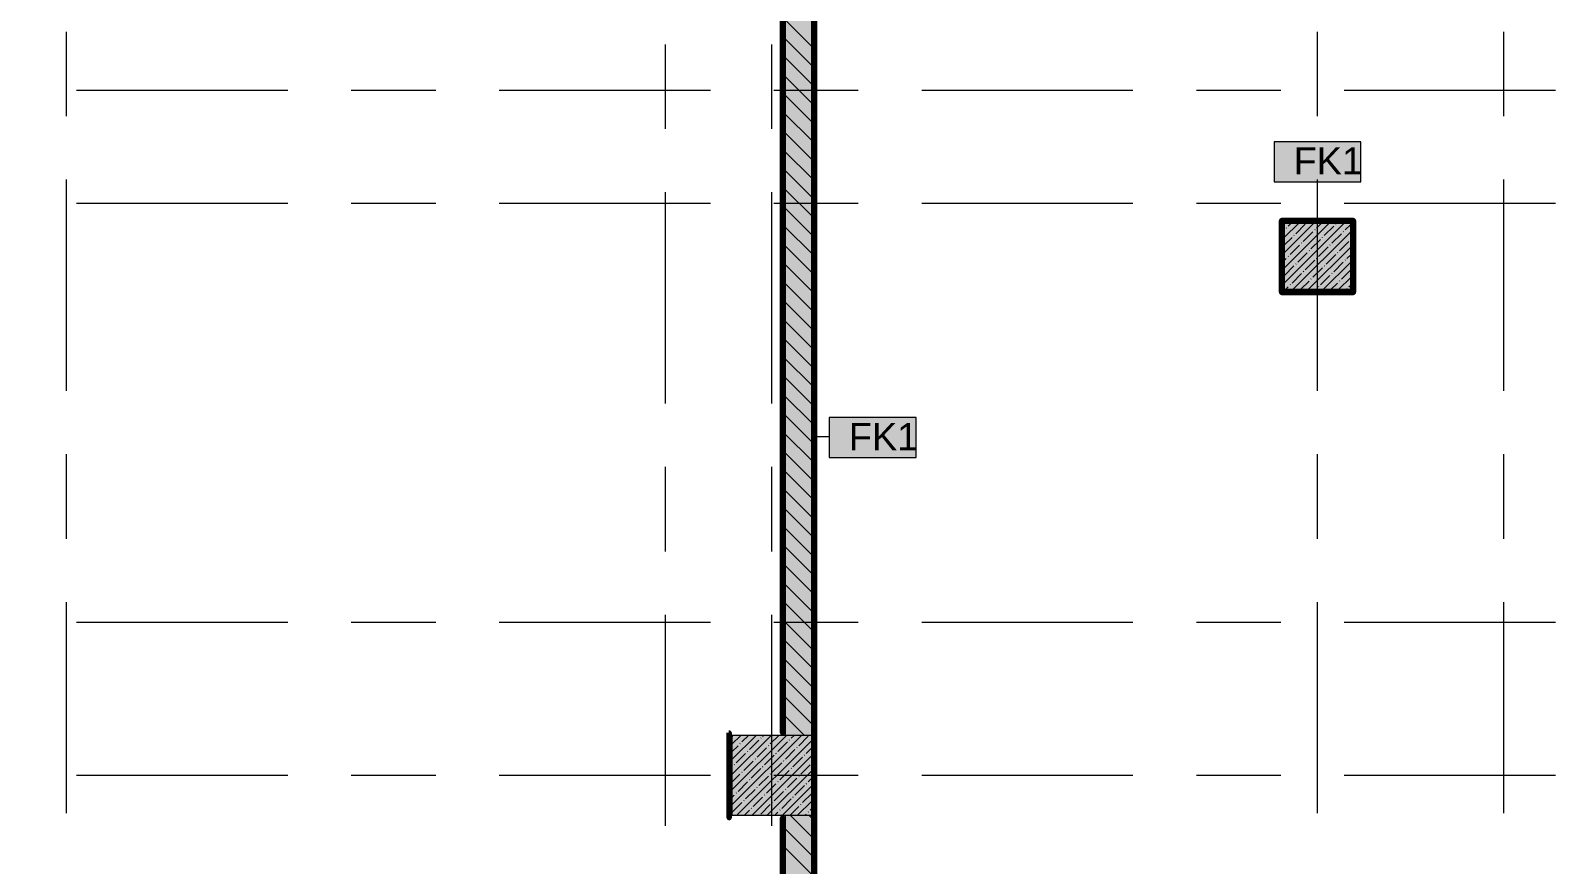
# Model space of a CAD drawing. Header units: millimetres. Extents: x -3817 to 677485, y -22715 to 103890.
# Drawn here: x 613074 to 624534, y 18206 to 24475 of the extents above; entities that cross this region are included whole.
import ezdxf

# ---------------------------------------------------------------- set-up
doc = ezdxf.new("R2010")
doc.units = ezdxf.units.MM
doc.layers.add('PDF _Геометрия', color=7, linetype='Continuous', true_color=0x1d1d1d)
doc.layers.add('PDF _Сплошная заливка', color=7, linetype='Continuous', true_color=0xffffff)
doc.layers.add('PDF _Текст', color=7, linetype='Continuous')
doc.styles.add('PDF GOST-Common', font='arial.ttf')

msp = doc.modelspace()

# ---------------------------------------------------------------- hatches: boundary and pattern name
at = {"layer": 'PDF _Сплошная заливка', "transparency": 33554559}
h = msp.add_hatch(color=256, dxfattribs=at)
h.paths.add_polyline_path([(618945, 14197), (618945, 18577), (618745, 18577), (618745, 14197)], flags=0)
h.paths.add_polyline_path([(618888, 19177), (618945, 19177), (618945, 28377), (618745, 28377), (618745, 19177)], flags=0)
for points in [[(622995, 23027), (623015, 23027), (623015, 23047), (622475, 23047), (622475, 23027), (622495, 23027)], [(622995, 22507), (623015, 22507), (623015, 22527), (622495, 22527), (622495, 22507)]]:
    msp.add_hatch(color=256, dxfattribs=at).paths.add_polyline_path(points)

# ---------------------------------------------------------------- linework, layer by layer
at = {"layer": 'PDF _Геометрия', "color": 9, "lineweight": 9, "true_color": 0xc0c0c0}
for points in [[(618965, 15498), (618965, 28757), (619295, 28757), (619295, 28777), (619295, 28977), (618945, 28977), (618945, 28777), (618945, 15497), (618945, 28377), (618745, 28377), (618745, 19177)], [(618745, 18577), (618745, 14197), (618945, 14197), (618945, 15477), (620835, 15477), (620635, 15477), (618945, 15477), (618945, 15277), (620635, 15277), (620635, 13777), (618945, 13777)]]:
    msp.add_lwpolyline(points, dxfattribs=at)
at = {"layer": 'PDF _Геометрия', "color": 231, "lineweight": 70, "true_color": 0xff80c0}
for points in [[(618965, 28777), (618965, 15498)], [(620856, 13777), (620856, 15498), (620855, 15498), (618966, 15498), (618966, 28756), (619295, 28756), (619295, 28757), (618966, 28757), (618966, 28777)], [(618325, 13797), (618325, 14197), (618725, 14197), (618725, 14198), (618725, 18556), (618724, 18556), (618724, 14198), (618324, 14198), (618324, 14197), (618324, 13798), (612965, 13798), (612965, 13797), (618312, 13797)]]:
    msp.add_lwpolyline(points, dxfattribs=at)
for points in [[(618724, 24556), (618724, 19197), (618725, 19197), (618725, 24556)], [(623016, 23047), (623016, 23048), (622474, 23048), (622474, 23047), (622474, 22506), (622475, 22506), (623016, 22506), (623016, 22507)], [(623015, 22507), (622475, 22507), (622475, 23047), (623015, 23047)], [(618324, 19197), (618324, 18556), (618325, 18556), (618325, 19197)]]:
    msp.add_lwpolyline(points, close=True, dxfattribs=at)
at = {"layer": 'PDF _Геометрия', "lineweight": 9}
for points in [[(618945, 24354), (618745, 24554)], [(618945, 24212), (618745, 24412)], [(618945, 24071), (618745, 24271)], [(618945, 23929), (618745, 24129)], [(618945, 23788), (618745, 23988)], [(618945, 23647), (618745, 23847)], [(618945, 23505), (618745, 23705)], [(618945, 23364), (618745, 23564)], [(618945, 23222), (618745, 23422)], [(618945, 23081), (618745, 23281)], [(618945, 22940), (618745, 23140)], [(618945, 22798), (618745, 22998)], [(622495, 22918), (622605, 23027)], [(622495, 22804), (622719, 23027)], [(622495, 22689), (622833, 23027)], [(622495, 22575), (622947, 23027)], [(622495, 22975), (622497, 22976)], [(622511, 22990), (622513, 22993)], [(622525, 23004), (622548, 23027)], [(622561, 22527), (622995, 22961)], [(622568, 22933), (622570, 22936)], [(622582, 22947), (622654, 23019)], [(622639, 22890), (622711, 22962)], [(622725, 22976), (622727, 22978)], [(622739, 22990), (622776, 23027)], [(622782, 22919), (622784, 22921)], [(622796, 22933), (622867, 23004)], [(622853, 22876), (622925, 22947)], [(622882, 23019), (622884, 23021)], [(622939, 22962), (622941, 22964)], [(622953, 22976), (622995, 23018)], [(618945, 22657), (618745, 22857)], [(622495, 22861), (622554, 22919)], [(622540, 22791), (622611, 22862)], [(622597, 22734), (622668, 22805)], [(622625, 22876), (622628, 22879)], [(622675, 22527), (622995, 22847)], [(622682, 22819), (622685, 22822)], [(622696, 22833), (622768, 22905)], [(622753, 22776), (622825, 22848)], [(622839, 22862), (622841, 22864)], [(622896, 22805), (622898, 22807)], [(622910, 22819), (622982, 22890)], [(618945, 22515), (618745, 22715)], [(622495, 22747), (622511, 22762)], [(622497, 22634), (622568, 22705)], [(622525, 22776), (622528, 22779)], [(622582, 22719), (622585, 22722)], [(622654, 22677), (622725, 22748)], [(622711, 22620), (622782, 22691)], [(622739, 22762), (622742, 22764)], [(622789, 22527), (622995, 22733)], [(622796, 22705), (622799, 22707)], [(622810, 22719), (622882, 22791)], [(622867, 22662), (622939, 22734)], [(622953, 22748), (622955, 22750)], [(622967, 22762), (622995, 22790)], [(622554, 22577), (622625, 22648)], [(622618, 22527), (622682, 22591)], [(622639, 22662), (622642, 22665)], [(622696, 22605), (622699, 22608)], [(622768, 22563), (622839, 22634)], [(622846, 22527), (622896, 22577)], [(622853, 22648), (622856, 22650)], [(622903, 22527), (622995, 22619)], [(622910, 22591), (622913, 22593)], [(622925, 22605), (622995, 22676)], [(618945, 22374), (618745, 22574)], [(622504, 22527), (622525, 22548)], [(622540, 22563), (622542, 22565)], [(622732, 22527), (622739, 22534)], [(622753, 22548), (622756, 22551)], [(622967, 22534), (622970, 22536)], [(622982, 22548), (622995, 22562)], [(618945, 22232), (618745, 22432)], [(618945, 22091), (618745, 22291)], [(618945, 21950), (618745, 22150)], [(618945, 21808), (618745, 22008)], [(618945, 21667), (618745, 21867)], [(618945, 21525), (618745, 21725)], [(618945, 21384), (618745, 21584)], [(618945, 21242), (618745, 21442)], [(618945, 21101), (618745, 21301)], [(618945, 20960), (618745, 21160)], [(618945, 20818), (618745, 21018)], [(618945, 20677), (618745, 20877)], [(618945, 20535), (618745, 20735)], [(618945, 20394), (618745, 20594)], [(618945, 20253), (618745, 20453)], [(618945, 20111), (618745, 20311)], [(618945, 19970), (618745, 20170)], [(618945, 19828), (618745, 20028)], [(618945, 19687), (618745, 19887)], [(618945, 19545), (618745, 19745)], [(618945, 19404), (618745, 19604)], [(618945, 19263), (618745, 19463)], [(618890, 19177), (618745, 19321)], [(618345, 19110), (618413, 19177)], [(618345, 18996), (618527, 19177)], [(618345, 18882), (618641, 19177)], [(618345, 18768), (618755, 19177)], [(618345, 18654), (618869, 19177)], [(618348, 19170), (618351, 19172)], [(618383, 18577), (618945, 19139)], [(618420, 19127), (618470, 19177)], [(618477, 19070), (618548, 19141)], [(618562, 19155), (618564, 19158)], [(618576, 19170), (618584, 19177)], [(618633, 19113), (618698, 19177)], [(618748, 19177), (618745, 19180)], [(618776, 19141), (618778, 19143)], [(618790, 19155), (618812, 19177)], [(618847, 19098), (618919, 19170)], [(618345, 19053), (618391, 19098)], [(618377, 18970), (618448, 19041)], [(618405, 19113), (618408, 19115)], [(618462, 19056), (618465, 19058)], [(618497, 18577), (618945, 19025)], [(618534, 19013), (618605, 19084)], [(618591, 18956), (618662, 19027)], [(618619, 19098), (618622, 19101)], [(618676, 19041), (618679, 19044)], [(618690, 19056), (618762, 19127)], [(618747, 18999), (618819, 19070)], [(618833, 19084), (618835, 19086)], [(618890, 19027), (618892, 19029)], [(618904, 19041), (618945, 19082)], [(618345, 18939), (618348, 18941)], [(618363, 18956), (618365, 18958)], [(618434, 18913), (618505, 18984)], [(618491, 18856), (618562, 18927)], [(618519, 18999), (618522, 19001)], [(618576, 18941), (618579, 18944)], [(618611, 18577), (618945, 18911)], [(618648, 18899), (618719, 18970)], [(618705, 18842), (618776, 18913)], [(618733, 18984), (618736, 18987)], [(618790, 18927), (618793, 18930)], [(618804, 18941), (618876, 19013)], [(618862, 18884), (618933, 18956)], [(618345, 18825), (618405, 18884)], [(618391, 18756), (618462, 18827)], [(618420, 18899), (618422, 18901)], [(618477, 18842), (618479, 18844)], [(618548, 18799), (618619, 18870)], [(618605, 18742), (618676, 18813)], [(618633, 18884), (618636, 18887)], [(618690, 18827), (618693, 18830)], [(618725, 18577), (618945, 18797)], [(618762, 18785), (618833, 18856)], [(618819, 18728), (618890, 18799)], [(618847, 18870), (618850, 18873)], [(618904, 18813), (618907, 18816)], [(618919, 18827), (618945, 18854)], [(618345, 18711), (618363, 18728)], [(618377, 18742), (618379, 18744)], [(618434, 18685), (618436, 18687)], [(618448, 18699), (618519, 18770)], [(618505, 18642), (618576, 18713)], [(618534, 18785), (618536, 18787)], [(618591, 18728), (618593, 18730)], [(618662, 18685), (618733, 18756)], [(618719, 18628), (618790, 18699)], [(618747, 18770), (618750, 18773)], [(618804, 18713), (618807, 18716)], [(618839, 18577), (618945, 18683)], [(618876, 18671), (618945, 18740)], [(618348, 18599), (618420, 18671)], [(618440, 18577), (618477, 18614)], [(618491, 18628), (618493, 18630)], [(618562, 18585), (618633, 18656)], [(618648, 18671), (618650, 18673)], [(618668, 18577), (618690, 18599)], [(618705, 18614), (618707, 18616)], [(618782, 18577), (618847, 18642)], [(618945, 18414), (618783, 18577)], [(618862, 18656), (618864, 18659)], [(618896, 18577), (618904, 18585)], [(618919, 18599), (618921, 18602)], [(618945, 18555), (618924, 18577)], [(618933, 18614), (618945, 18626)], [(618945, 18273), (618745, 18473)], [(618945, 18131), (618745, 18331)]]:
    msp.add_lwpolyline(points, dxfattribs=at)
at = {"layer": 'PDF _Геометрия', "color": 253, "lineweight": 9, "true_color": 0xaaaaaa}
for points in [[(613345, 23830), (613345, 24465)], [(622745, 23830), (622745, 24465)], [(624145, 23830), (624145, 24465)], [(617845, 23735), (617845, 24370)], [(618645, 23735), (618645, 24370)], [(613421, 24027), (615009, 24027)], [(615485, 24027), (616120, 24027)], [(616596, 24027), (618184, 24027)], [(618660, 24027), (619295, 24027)], [(619771, 24027), (621359, 24027)], [(621835, 24027), (622470, 24027)], [(622946, 24027), (624534, 24027)], [(613345, 21767), (613345, 23354)], [(622745, 21767), (622745, 23354)], [(624145, 21767), (624145, 23354)], [(613421, 23177), (615009, 23177)], [(615485, 23177), (616120, 23177)], [(616596, 23177), (618184, 23177)], [(617845, 21671), (617845, 23259)], [(618645, 21671), (618645, 23259)], [(618660, 23177), (619295, 23177)], [(619771, 23177), (621359, 23177)], [(621835, 23177), (622470, 23177)], [(622946, 23177), (624534, 23177)], [(613345, 20655), (613345, 21290)], [(622745, 20655), (622745, 21290)], [(624145, 20655), (624145, 21290)], [(617845, 20560), (617845, 21195)], [(618645, 20560), (618645, 21195)], [(613345, 18592), (613345, 20179)], [(622745, 18592), (622745, 20179)], [(624145, 18592), (624145, 20179)], [(617845, 18496), (617845, 20084)], [(618645, 18496), (618645, 20084)], [(613421, 20027), (615009, 20027)], [(615485, 20027), (616120, 20027)], [(616596, 20027), (618184, 20027)], [(618660, 20027), (619295, 20027)], [(619771, 20027), (621359, 20027)], [(621835, 20027), (622470, 20027)], [(622946, 20027), (624534, 20027)], [(613421, 18877), (615009, 18877)], [(615485, 18877), (616120, 18877)], [(616596, 18877), (618184, 18877)], [(618660, 18877), (619295, 18877)], [(619771, 18877), (621359, 18877)], [(621835, 18877), (622470, 18877)], [(622946, 18877), (624534, 18877)]]:
    msp.add_lwpolyline(points, dxfattribs=at)
at = {"layer": 'PDF _Геометрия', "color": 253, "lineweight": 9, "true_color": 0x9b9b9b}
for points in [[(618945, 24432), (618947, 24432)], [(618945, 24341), (618947, 24341)], [(618953, 24400), (618948, 24409)], [(618945, 24219), (618947, 24219)], [(618965, 24245), (618963, 24240)], [(618945, 24097), (618947, 24097)], [(618945, 24005), (618947, 24005)], [(618955, 24045), (618950, 24036)], [(618963, 24019), (618958, 24027)], [(618965, 23953), (618962, 23959)], [(618945, 23883), (618947, 23883)], [(618958, 23867), (618953, 23858)], [(618960, 23841), (618955, 23850)], [(618963, 23935), (618958, 23926)], [(618948, 23799), (618945, 23804)], [(618945, 23761), (618947, 23761)], [(618953, 23731), (618948, 23740)], [(618965, 23818), (618965, 23817)], [(618945, 23670), (618947, 23670)], [(618945, 23621), (618945, 23621)], [(618957, 23663), (618952, 23672)], [(618957, 23621), (618952, 23613)], [(618945, 23548), (618947, 23548)], [(618965, 23574), (618963, 23571)], [(618945, 23426), (618947, 23426)], [(618945, 23335), (618947, 23335)], [(618952, 23308), (618947, 23299)], [(618962, 23349), (618957, 23358)], [(618948, 23240), (618945, 23235)], [(618945, 23213), (618947, 23213)], [(618959, 23198), (618954, 23189)], [(618965, 23221), (618965, 23222)], [(618948, 23130), (618945, 23134)], [(618945, 23091), (618947, 23091)], [(622595, 23034), (622591, 23027)], [(622627, 23037), (622622, 23045)], [(622637, 23045), (622632, 23037)], [(622668, 23027), (622663, 23034)], [(622705, 23041), (622700, 23033)], [(622736, 23030), (622731, 23038)], [(622914, 23027), (622909, 23035)], [(622951, 23040), (622946, 23032)], [(623008, 23046), (623008, 23047)], [(618945, 22999), (618947, 22999)], [(618947, 22994), (618945, 22991)], [(618956, 22994), (618951, 23003)], [(618958, 22952), (618953, 22944)], [(622479, 22987), (622475, 22994)], [(622475, 22969), (622482, 22969)], [(622495, 22983), (622492, 22977)], [(622503, 23030), (622513, 23030)], [(622564, 23030), (622574, 23030)], [(622716, 23030), (622726, 23030)], [(622773, 23027), (622773, 23027)], [(622808, 23030), (622818, 23030)], [(622899, 23030), (622909, 23030)], [(622995, 22969), (623001, 22969)], [(623001, 22936), (622996, 22945)], [(623013, 22978), (623007, 22987)], [(623015, 23030), (623014, 23028)], [(618945, 22878), (618947, 22878)], [(618965, 22904), (618964, 22902)], [(622475, 22878), (622482, 22878)], [(622488, 22851), (622483, 22860)], [(622995, 22908), (623001, 22908)], [(622996, 22874), (622995, 22874)], [(622995, 22817), (623001, 22817)], [(623007, 22832), (623002, 22823)], [(618945, 22756), (618947, 22756)], [(622475, 22756), (622482, 22756)], [(622485, 22782), (622480, 22773)], [(622998, 22759), (622995, 22764)], [(623014, 22722), (623009, 22714)], [(618945, 22664), (618947, 22664)], [(618965, 22612), (618960, 22621)], [(622475, 22634), (622482, 22634)], [(622488, 22604), (622483, 22595)], [(622492, 22672), (622487, 22663)], [(622995, 22634), (623001, 22634)], [(623010, 22654), (623005, 22646)], [(623015, 22668), (623013, 22673)], [(618949, 22570), (618945, 22564)], [(618945, 22542), (618947, 22542)], [(618965, 22551), (618964, 22553)], [(622475, 22542), (622482, 22542)], [(622495, 22556), (622494, 22553)], [(622508, 22511), (622503, 22519)], [(622503, 22512), (622513, 22512)], [(622578, 22516), (622573, 22508)], [(622619, 22527), (622615, 22519)], [(622655, 22512), (622665, 22512)], [(622686, 22508), (622681, 22516)], [(622725, 22527), (622724, 22526)], [(622747, 22512), (622757, 22512)], [(622792, 22507), (622790, 22509)], [(622824, 22515), (622819, 22507)], [(622838, 22512), (622848, 22512)], [(622892, 22511), (622889, 22507)], [(622971, 22527), (622970, 22525)], [(622995, 22573), (623001, 22573)], [(618945, 22420), (618947, 22420)], [(618951, 22393), (618946, 22402)], [(618962, 22434), (618957, 22443)], [(618945, 22329), (618947, 22329)], [(618948, 22325), (618945, 22321)], [(618955, 22325), (618950, 22333)], [(618959, 22283), (618954, 22274)], [(618959, 22257), (618954, 22265)], [(618948, 22215), (618945, 22219)], [(618945, 22207), (618947, 22207)], [(618965, 22172), (618961, 22165)], [(618945, 22085), (618947, 22085)], [(618962, 22105), (618957, 22097)], [(618945, 21994), (618947, 21994)], [(618964, 21943), (618959, 21952)], [(618945, 21872), (618947, 21872)], [(618961, 21860), (618956, 21851)], [(618945, 21750), (618947, 21750)], [(618950, 21724), (618945, 21732)], [(618945, 21658), (618947, 21658)], [(618949, 21656), (618945, 21650)], [(618956, 21546), (618951, 21537)], [(618958, 21588), (618953, 21596)], [(618945, 21536), (618947, 21536)], [(618952, 21478), (618947, 21469)], [(618963, 21436), (618958, 21427)], [(618945, 21415), (618947, 21415)], [(618945, 21323), (618947, 21323)], [(618951, 21232), (618945, 21223)], [(618945, 21201), (618947, 21201)], [(618965, 21209), (618963, 21214)], [(618962, 21190), (618957, 21182)], [(618945, 21079), (618947, 21079)], [(618945, 20988), (618947, 20988)], [(618953, 20986), (618948, 20995)], [(618965, 21028), (618960, 21037)], [(618945, 20866), (618947, 20866)], [(618958, 20918), (618952, 20927)], [(618962, 20850), (618957, 20859)], [(618950, 20809), (618945, 20817)], [(618945, 20744), (618947, 20744)], [(618952, 20809), (618947, 20800)], [(618945, 20653), (618947, 20653)], [(618947, 20631), (618945, 20634)], [(618945, 20531), (618947, 20531)], [(618951, 20563), (618946, 20554)], [(618962, 20521), (618957, 20513)], [(618965, 20539), (618962, 20545)], [(618945, 20409), (618947, 20409)], [(618965, 20405), (618965, 20403)], [(618945, 20317), (618947, 20317)], [(618953, 20317), (618948, 20326)], [(618965, 20344), (618960, 20335)], [(618945, 20195), (618947, 20195)], [(618961, 20181), (618956, 20190)], [(618945, 20073), (618947, 20073)], [(618964, 20098), (618959, 20089)], [(618945, 19982), (618947, 19982)], [(618947, 19962), (618945, 19964)], [(618945, 19860), (618947, 19860)], [(618952, 19894), (618947, 19885)], [(618945, 19738), (618947, 19738)], [(618955, 19716), (618950, 19707)], [(618959, 19784), (618954, 19775)], [(618965, 19807), (618965, 19808)], [(618945, 19647), (618947, 19647)], [(618965, 19673), (618961, 19666)], [(618965, 19624), (618962, 19630)], [(618945, 19525), (618947, 19525)], [(618956, 19580), (618951, 19589)], [(618960, 19512), (618955, 19521)], [(618945, 19403), (618947, 19403)], [(618953, 19402), (618948, 19411)], [(618954, 19470), (618949, 19462)], [(618964, 19444), (618959, 19453)], [(618965, 19429), (618960, 19420)], [(618945, 19311), (618947, 19311)], [(618946, 19293), (618945, 19293)], [(618950, 19225), (618945, 19232)], [(618945, 19189), (618947, 19189)], [(618949, 19157), (618945, 19151)], [(618965, 19137), (618964, 19139)], [(618945, 19068), (618947, 19068)], [(618956, 19047), (618951, 19038)], [(618945, 18976), (618947, 18976)], [(618955, 18911), (618950, 18920)], [(618945, 18854), (618947, 18854)], [(618955, 18801), (618950, 18792)], [(618945, 18732), (618947, 18732)], [(618963, 18775), (618958, 18784)], [(618965, 18759), (618961, 18751)], [(618945, 18641), (618947, 18641)], [(618965, 18576), (618964, 18573)], [(618949, 18555), (618945, 18562)], [(618945, 18519), (618947, 18519)], [(618946, 18419), (618945, 18419)], [(618945, 18397), (618947, 18397)], [(618945, 18306), (618947, 18306)], [(618965, 18332), (618963, 18327)], [(618965, 18222), (618965, 18224)]]:
    msp.add_lwpolyline(points, dxfattribs=at)
at = {"layer": 'PDF _Геометрия', "color": 7, "lineweight": 9}
for points in [[(623072, 23638), (622419, 23638), (622419, 23338), (623072, 23338)], [(622995, 23027), (622495, 23027), (622495, 22527), (622995, 22527)], [(619730, 21565), (619077, 21565), (619077, 21265), (619730, 21265)], [(618945, 19177), (618345, 19177), (618345, 18577), (618945, 18577)]]:
    msp.add_lwpolyline(points, close=True, dxfattribs=at)
for points in [[(622745, 23047), (622745, 23324)], [(618966, 21423), (619077, 21423)]]:
    msp.add_lwpolyline(points, dxfattribs=at)
at = {"layer": 'PDF _Геометрия', "color": 9, "lineweight": 9, "true_color": 0xc0c0c0}
for points in [[(623015, 23027), (623015, 23047), (622475, 23047), (622475, 23027), (622475, 22507), (622495, 22507), (623015, 22507), (623015, 22527)], [(622995, 22527), (622495, 22527), (622495, 23027), (622995, 23027)]]:
    msp.add_lwpolyline(points, close=True, dxfattribs=at)
at = {"layer": 'PDF _Сплошная заливка', "lineweight": 35, "transparency": 33554559}
for points in [[(618965, 15497), (618965, 28777), (618945, 15497), (618945, 28777)], [(622495, 22507), (622495, 23027), (622475, 22507), (622475, 23027)], [(622495, 22527), (622995, 22527), (622495, 23027), (622995, 23027)], [(623015, 22527), (623015, 23027), (622995, 22527), (622995, 23027)], [(618345, 18577), (618945, 18577), (618345, 19177), (618945, 19177)]]:
    msp.add_solid(points, dxfattribs=at)
at = {"layer": 'PDF _Сплошная заливка', "lineweight": 9, "transparency": 33554559}
for points in [[(623072, 23638), (622419, 23638), (623072, 23338), (622419, 23338)], [(619730, 21565), (619077, 21565), (619730, 21265), (619077, 21265)]]:
    msp.add_solid(points, dxfattribs=at)
at = {"layer": 'PDF _Сплошная заливка', "color": 254, "lineweight": 35, "true_color": 0xffb9dc, "transparency": 33554559}
for points in [[(622474, 22506), (622475, 22507), (622474, 23047)], [(623015, 23047), (623016, 23048), (622475, 23047)], [(623016, 22506), (623015, 22507), (622475, 22506)]]:
    msp.add_solid(points, dxfattribs=at)

# ---------------------------------------------------------------- texts
at = {"layer": 'PDF _Текст', "char_height": 203.2, "attachment_point": 4, "style": 'PDF GOST-Common'}
for insert in [(622566, 23495), (619224, 21422)]:
    msp.add_mtext('FK1', dxfattribs=dict(at, insert=insert))

doc.saveas('drawing.dxf')
